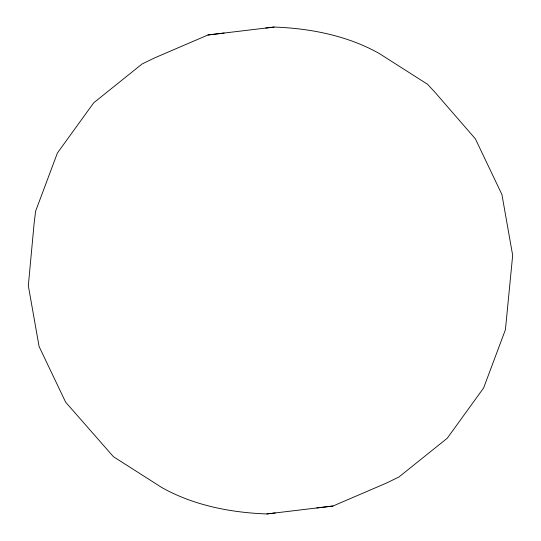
<?xml version="1.0" encoding="UTF-8"?>
<svg xmlns="http://www.w3.org/2000/svg" width="541" height="541" viewBox="0 0 541 541"><rect width="100%" height="100%" fill="white"/><g stroke="black" fill="none" stroke-linecap="round" stroke-linejoin="round"><path stroke-width="0.81" d="M207.987 34.982L154.483 57.955L142.1 63.98L93.721 102.79L57.393 153.029L35.584 211.274L34.076 223.825L28.328 285.682L39.087 346.504L65.617 402.139L113.407 456.678L161.576 487.4C193.347 505.348 230.689 512.658 266.889 513.95L333.013 506.018L386.517 483.045L398.9 477.02L447.279 438.21L483.607 387.971L505.416 329.726L512.672 255.318L501.913 194.496L475.383 138.861L434.896 92.186L427.593 84.322L379.424 53.6C347.653 35.652 310.311 28.342 274.111 27.05L207.987 34.982L224.15 33.035M265.746 28.058L274.111 27.05M266.889 513.95L275.254 512.942M316.85 507.965L333.013 506.018"/></g></svg>
